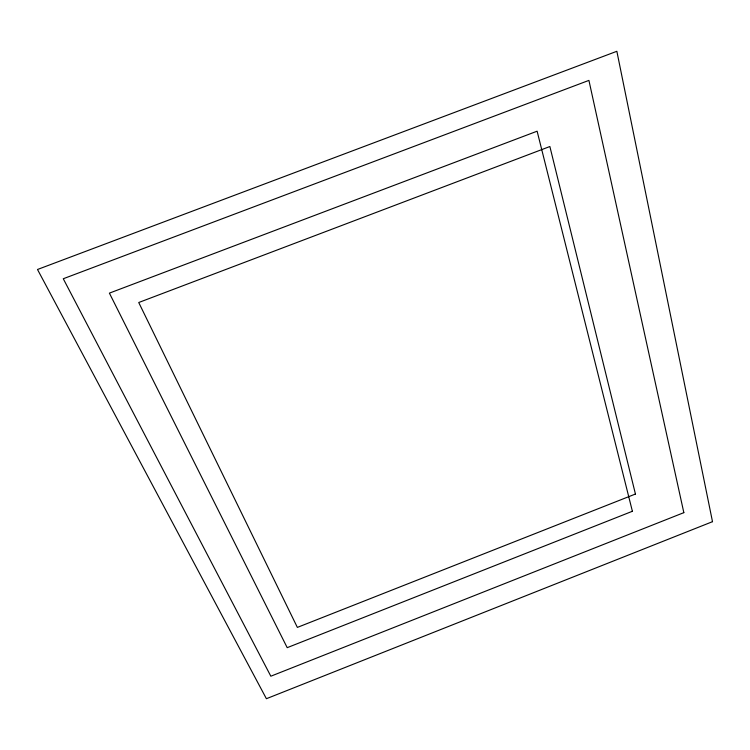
<?xml version="1.0" encoding="UTF-8"?>
<svg xmlns="http://www.w3.org/2000/svg" width="750" height="750" viewBox="0 0 750 750"><rect width="100%" height="100%" fill="white"/><g stroke="black" fill="none" stroke-linecap="round" stroke-linejoin="round"><path stroke-width="1.12" d="M712.5 521.681L266.4 698.709L37.5 269.494L616.856 51.291L712.5 521.681M632.391 511.275L287.203 647.672L109.397 293.128L537.122 131.194L632.391 511.275M683.841 512.653L270.834 676.209L63.272 278.747L588.919 80.391L683.841 512.653M635.438 494.034L297.366 627.403L138.731 302.512L549.872 146.522L635.438 494.034"/></g></svg>
